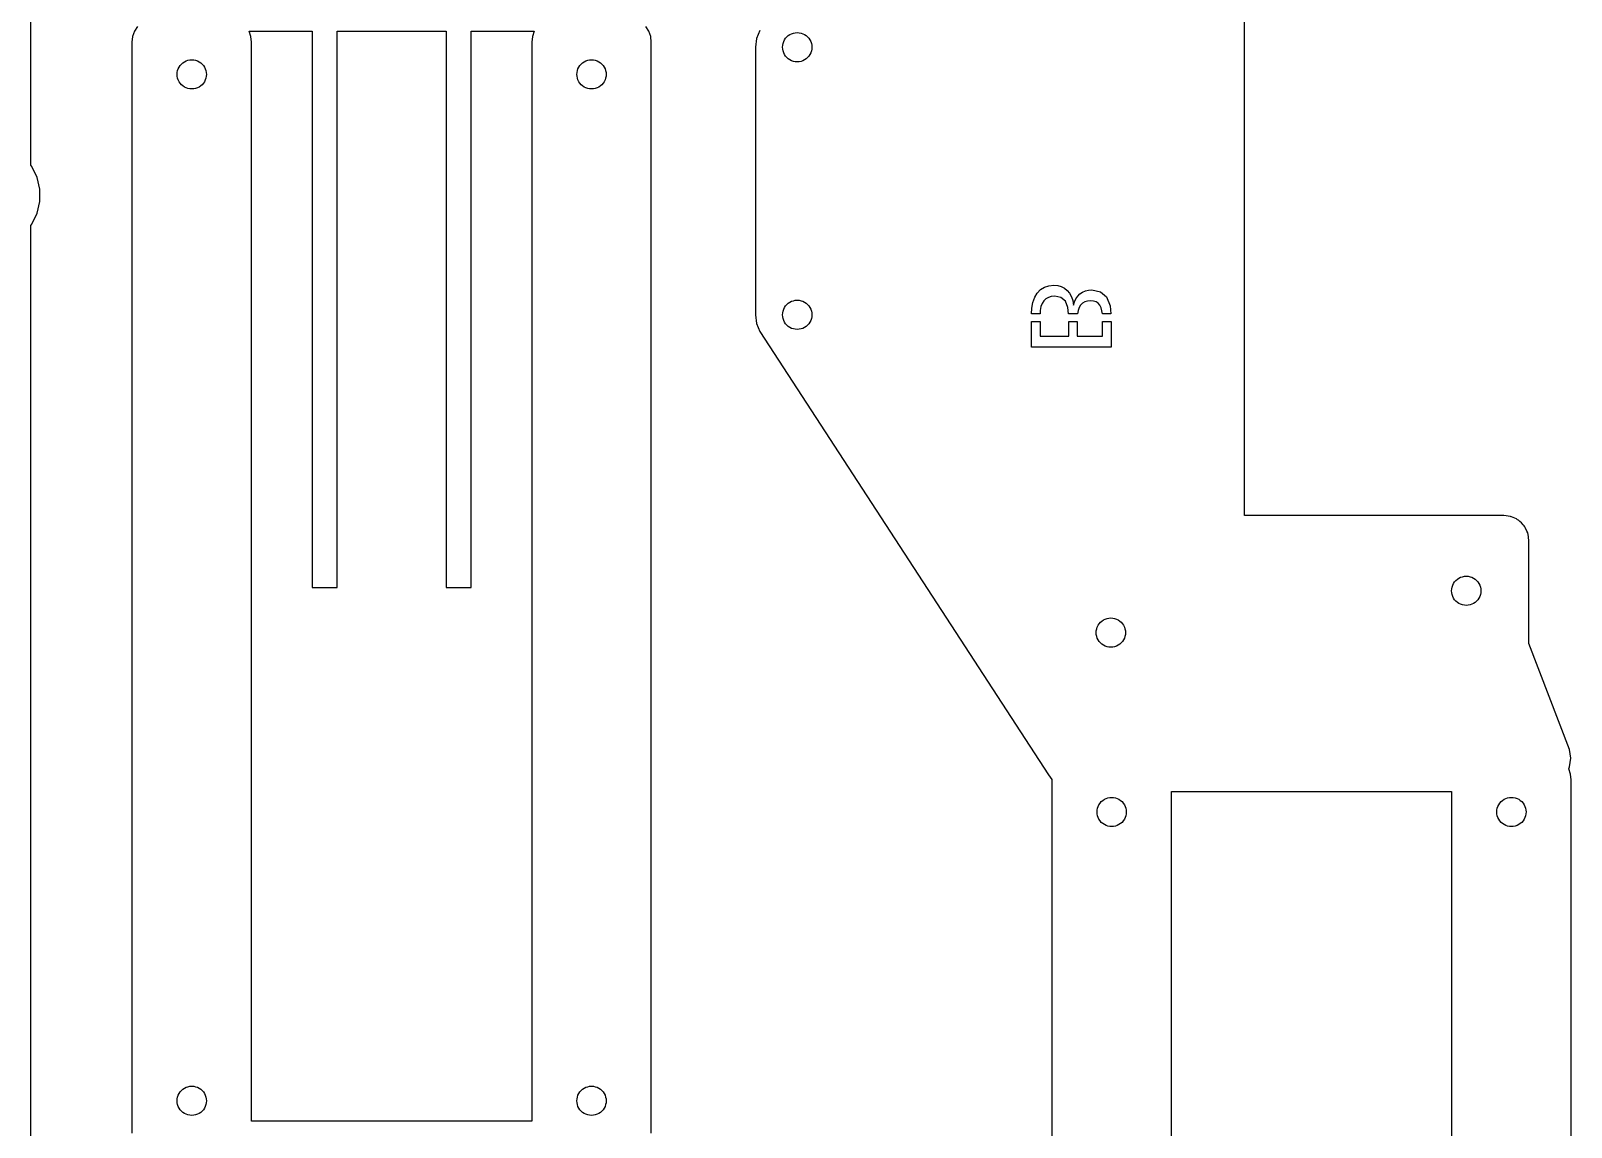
# Model space of a CAD drawing. Header units: metres. Extents: x -250 to 250, y -245 to 245.
# Drawn here: x 56.9 to 241.1, y -16.5 to 114.6 of the extents above; entities that cross this region are included whole.
import ezdxf

# ---------------------------------------------------------------- set-up
doc = ezdxf.new("R2010")
doc.units = ezdxf.units.M

msp = doc.modelspace()

# ---------------------------------------------------------------- linework, layer by layer
for p, q in [((56.85, 98.5228), (56.85, 123.031)), ((202, 56.615), (202, 118.615)), ((69.2471, 114.531), (69.0252, 113.897)), ((69.6045, 115.099), (69.2471, 114.531)), ((82.9529, 114.531), (82.9502, 114.535)), ((82.9502, 114.535), (90.5, 114.535)), ((83.1748, 113.897), (82.9529, 114.531)), ((90.5, 114.535), (90.5, 48)), ((93.5, 48), (93.5, 114.535)), ((93.5, 114.535), (106.5, 114.535)), ((106.5, 114.535), (106.5, 48)), ((109.5, 48), (109.5, 114.535)), ((109.5, 114.535), (117.05, 114.535)), ((117.047, 114.531), (116.825, 113.897)), ((117.05, 114.535), (117.047, 114.531)), ((130.753, 114.531), (130.395, 115.099)), ((130.975, 113.897), (130.753, 114.531)), ((144.036, 114.615), (143.636, 113.65)), ((147.625, 114.131), (147.83, 114.232)), ((147.83, 114.232), (148.047, 114.305)), ((148.047, 114.305), (148.272, 114.35)), ((148.272, 114.35), (148.5, 114.365)), ((148.5, 114.365), (148.728, 114.35)), ((148.728, 114.35), (148.953, 114.305)), ((148.953, 114.305), (149.17, 114.232)), ((149.17, 114.232), (149.375, 114.131)), ((69.0252, 113.897), (68.95, 113.229)), ((68.95, 113.229), (68.95, -17.229)), ((83.25, 113.229), (83.1748, 113.897)), ((83.25, -15.815), (83.25, 113.229)), ((116.825, 113.897), (116.75, 113.229)), ((116.75, 113.229), (116.75, -15.815)), ((131.05, 113.229), (130.975, 113.897)), ((131.05, -17.229), (131.05, 113.229)), ((143.636, 113.65), (143.5, 112.615)), ((143.5, 112.615), (143.5, 80.615)), ((146.75, 112.615), (146.765, 112.843)), ((146.765, 112.387), (146.75, 112.615)), ((146.765, 112.843), (146.81, 113.068)), ((146.81, 112.162), (146.765, 112.387)), ((146.81, 113.068), (146.883, 113.285)), ((146.883, 113.285), (146.984, 113.49)), ((146.984, 113.49), (147.112, 113.68)), ((147.112, 113.68), (147.263, 113.852)), ((147.263, 113.852), (147.435, 114.003)), ((147.435, 114.003), (147.625, 114.131)), ((149.375, 114.131), (149.565, 114.003)), ((149.565, 114.003), (149.737, 113.852)), ((149.737, 113.852), (149.888, 113.68)), ((149.888, 113.68), (150.016, 113.49)), ((150.016, 113.49), (150.117, 113.285)), ((150.117, 113.285), (150.19, 113.068)), ((150.19, 113.068), (150.235, 112.843)), ((150.235, 112.387), (150.19, 112.162)), ((150.235, 112.843), (150.25, 112.615)), ((150.25, 112.615), (150.235, 112.387)), ((74.7116, 110.433), (74.8626, 110.605)), ((74.8626, 110.605), (75.0347, 110.756)), ((75.0347, 110.756), (75.225, 110.883)), ((75.225, 110.883), (75.4303, 110.985)), ((75.4303, 110.985), (75.6471, 111.058)), ((75.6471, 111.058), (75.8716, 111.103)), ((75.8716, 111.103), (76.1, 111.118)), ((76.1, 111.118), (76.3284, 111.103)), ((76.3284, 111.103), (76.5529, 111.058)), ((76.5529, 111.058), (76.7697, 110.985)), ((76.7697, 110.985), (76.975, 110.883)), ((76.975, 110.883), (77.1653, 110.756)), ((77.1653, 110.756), (77.3374, 110.605)), ((77.3374, 110.605), (77.4884, 110.433)), ((122.512, 110.433), (122.663, 110.605)), ((122.663, 110.605), (122.835, 110.756)), ((122.835, 110.756), (123.025, 110.883)), ((123.025, 110.883), (123.23, 110.985)), ((123.23, 110.985), (123.447, 111.058)), ((123.447, 111.058), (123.672, 111.103)), ((123.672, 111.103), (123.9, 111.118)), ((123.9, 111.118), (124.128, 111.103)), ((124.128, 111.103), (124.353, 111.058)), ((124.353, 111.058), (124.57, 110.985)), ((124.57, 110.985), (124.775, 110.883)), ((124.775, 110.883), (124.965, 110.756)), ((124.965, 110.756), (125.137, 110.605)), ((125.137, 110.605), (125.288, 110.433)), ((146.883, 111.945), (146.81, 112.162)), ((146.984, 111.74), (146.883, 111.945)), ((147.112, 111.55), (146.984, 111.74)), ((147.263, 111.378), (147.112, 111.55)), ((147.435, 111.227), (147.263, 111.378)), ((147.625, 111.099), (147.435, 111.227)), ((147.83, 110.998), (147.625, 111.099)), ((148.047, 110.925), (147.83, 110.998)), ((148.272, 110.88), (148.047, 110.925)), ((148.5, 110.865), (148.272, 110.88)), ((148.728, 110.88), (148.5, 110.865)), ((148.953, 110.925), (148.728, 110.88)), ((149.17, 110.998), (148.953, 110.925)), ((149.375, 111.099), (149.17, 110.998)), ((149.565, 111.227), (149.375, 111.099)), ((149.737, 111.378), (149.565, 111.227)), ((149.888, 111.55), (149.737, 111.378)), ((150.016, 111.74), (149.888, 111.55)), ((150.117, 111.945), (150.016, 111.74)), ((150.19, 112.162), (150.117, 111.945)), ((74.35, 109.368), (74.365, 109.596)), ((74.365, 109.139), (74.35, 109.368)), ((74.365, 109.596), (74.4096, 109.821)), ((74.4096, 108.915), (74.365, 109.139)), ((74.4096, 109.821), (74.4832, 110.037)), ((74.4832, 108.698), (74.4096, 108.915)), ((74.4832, 110.037), (74.5845, 110.243)), ((74.5845, 108.493), (74.4832, 108.698)), ((74.5845, 110.243), (74.7116, 110.433)), ((77.4884, 110.433), (77.6156, 110.243)), ((77.6156, 110.243), (77.7168, 110.037)), ((77.7168, 108.698), (77.6156, 108.493)), ((77.7168, 110.037), (77.7904, 109.821)), ((77.7904, 108.915), (77.7168, 108.698)), ((77.7904, 109.821), (77.835, 109.596)), ((77.835, 109.139), (77.7904, 108.915)), ((77.835, 109.596), (77.85, 109.368)), ((77.85, 109.368), (77.835, 109.139)), ((122.15, 109.368), (122.165, 109.596)), ((122.165, 109.139), (122.15, 109.368)), ((122.165, 109.596), (122.21, 109.821)), ((122.21, 108.915), (122.165, 109.139)), ((122.21, 109.821), (122.283, 110.037)), ((122.283, 108.698), (122.21, 108.915)), ((122.283, 110.037), (122.384, 110.243)), ((122.384, 108.493), (122.283, 108.698)), ((122.384, 110.243), (122.512, 110.433)), ((125.288, 110.433), (125.416, 110.243)), ((125.416, 110.243), (125.517, 110.037)), ((125.517, 108.698), (125.416, 108.493)), ((125.517, 110.037), (125.59, 109.821)), ((125.59, 108.915), (125.517, 108.698)), ((125.59, 109.821), (125.635, 109.596)), ((125.635, 109.139), (125.59, 108.915)), ((125.635, 109.596), (125.65, 109.368)), ((125.65, 109.368), (125.635, 109.139)), ((74.7116, 108.302), (74.5845, 108.493)), ((74.8626, 108.13), (74.7116, 108.302)), ((75.0347, 107.979), (74.8626, 108.13)), ((75.225, 107.852), (75.0347, 107.979)), ((75.4303, 107.751), (75.225, 107.852)), ((75.6471, 107.677), (75.4303, 107.751)), ((75.8716, 107.633), (75.6471, 107.677)), ((76.1, 107.618), (75.8716, 107.633)), ((76.3284, 107.633), (76.1, 107.618)), ((76.5529, 107.677), (76.3284, 107.633)), ((76.7697, 107.751), (76.5529, 107.677)), ((76.975, 107.852), (76.7697, 107.751)), ((77.1653, 107.979), (76.975, 107.852)), ((77.3374, 108.13), (77.1653, 107.979)), ((77.4884, 108.302), (77.3374, 108.13)), ((77.6156, 108.493), (77.4884, 108.302)), ((122.512, 108.302), (122.384, 108.493)), ((122.663, 108.13), (122.512, 108.302)), ((122.835, 107.979), (122.663, 108.13)), ((123.025, 107.852), (122.835, 107.979)), ((123.23, 107.751), (123.025, 107.852)), ((123.447, 107.677), (123.23, 107.751)), ((123.672, 107.633), (123.447, 107.677)), ((123.9, 107.618), (123.672, 107.633)), ((124.128, 107.633), (123.9, 107.618)), ((124.353, 107.677), (124.128, 107.633)), ((124.57, 107.751), (124.353, 107.677)), ((124.775, 107.852), (124.57, 107.751)), ((124.965, 107.979), (124.775, 107.852)), ((125.137, 108.13), (124.965, 107.979)), ((125.288, 108.302), (125.137, 108.13)), ((125.416, 108.493), (125.288, 108.302)), ((56.9816, 98.3577), (56.85, 98.5228)), ((57.6131, 97.0463), (56.9816, 98.3577)), ((57.937, 95.6273), (57.6131, 97.0463)), ((57.6131, 92.7527), (57.937, 94.1717)), ((57.937, 94.1717), (57.937, 95.6273)), ((56.9816, 91.4413), (57.6131, 92.7527)), ((56.85, 91.2762), (56.9816, 91.4413)), ((56.85, -196.335), (56.85, 91.2762)), ((176.899, 82.7069), (177.209, 83.2168)), ((177.209, 83.2168), (177.598, 83.6232)), ((177.598, 83.6232), (178.059, 83.9135)), ((178.059, 83.9135), (178.59, 84.0877)), ((178.59, 84.0877), (179.192, 84.1458)), ((179.192, 84.1458), (179.65, 84.1072)), ((179.65, 84.1072), (180.066, 83.9915)), ((180.066, 83.9915), (180.441, 83.7986)), ((180.441, 83.7986), (180.775, 83.5287)), ((180.775, 83.5287), (181.058, 83.1875)), ((181.058, 83.1875), (181.28, 82.781)), ((182.047, 82.8531), (182.311, 83.1151)), ((182.311, 83.1151), (182.617, 83.3228)), ((182.617, 83.3228), (182.956, 83.4711)), ((182.956, 83.4711), (183.329, 83.5601)), ((183.329, 83.5601), (183.736, 83.5898)), ((183.736, 83.5898), (184.75, 83.3795)), ((184.75, 83.3795), (185.475, 82.7489)), ((146.765, 80.8434), (146.81, 81.0679)), ((146.81, 81.0679), (146.883, 81.2847)), ((146.883, 81.2847), (146.984, 81.49)), ((146.984, 81.49), (147.112, 81.6803)), ((147.112, 81.6803), (147.263, 81.8524)), ((147.263, 81.8524), (147.435, 82.0033)), ((147.435, 82.0033), (147.625, 82.1305)), ((147.625, 82.1305), (147.83, 82.2318)), ((147.83, 82.2318), (148.047, 82.3053)), ((148.047, 82.3053), (148.272, 82.35)), ((148.272, 82.35), (148.5, 82.365)), ((148.5, 82.365), (148.728, 82.35)), ((148.728, 82.35), (148.953, 82.3053)), ((148.953, 82.3053), (149.17, 82.2318)), ((149.17, 82.2318), (149.375, 82.1305)), ((149.375, 82.1305), (149.565, 82.0033)), ((149.565, 82.0033), (149.737, 81.8524)), ((149.737, 81.8524), (149.888, 81.6803)), ((149.888, 81.6803), (150.016, 81.49)), ((150.016, 81.49), (150.117, 81.2847)), ((150.117, 81.2847), (150.19, 81.0679)), ((150.19, 81.0679), (150.235, 80.8434)), ((176.505, 80.715), (176.544, 81.4151)), ((176.544, 81.4151), (176.677, 82.1063)), ((176.677, 82.1063), (176.899, 82.7069)), ((177.565, 81.1184), (177.545, 80.715)), ((177.648, 81.5909), (177.565, 81.1184)), ((177.785, 81.983), (177.648, 81.5909)), ((177.978, 82.2945), (177.785, 81.983)), ((178.226, 82.5318), (177.978, 82.2945)), ((178.528, 82.7013), (178.226, 82.5318)), ((178.884, 82.8031), (178.528, 82.7013)), ((179.294, 82.837), (178.884, 82.8031)), ((180.033, 82.6886), (179.294, 82.837)), ((180.56, 82.2436), (180.033, 82.6886)), ((180.877, 81.5019), (180.56, 82.2436)), ((180.957, 80.715), (180.877, 81.5019)), ((181.28, 82.781), (181.44, 82.3093)), ((181.44, 82.3093), (181.538, 81.7724)), ((181.538, 81.7724), (181.661, 82.1818)), ((181.661, 82.1818), (181.83, 82.542)), ((181.83, 82.542), (182.047, 82.8531)), ((182.09, 81.1324), (182.018, 80.715)), ((182.212, 81.4869), (182.09, 81.1324)), ((182.383, 81.7758), (182.212, 81.4869)), ((182.604, 81.9998), (182.383, 81.7758)), ((182.877, 82.1598), (182.604, 81.9998)), ((183.202, 82.2558), (182.877, 82.1598)), ((183.58, 82.2878), (183.202, 82.2558)), ((183.939, 82.2547), (183.58, 82.2878)), ((184.242, 82.1555), (183.939, 82.2547)), ((184.491, 81.9902), (184.242, 82.1555)), ((184.685, 81.7588), (184.491, 81.9902)), ((184.83, 81.4646), (184.685, 81.7588)), ((184.934, 81.1112), (184.83, 81.4646)), ((184.994, 80.715), (184.934, 81.1112)), ((185.475, 82.7489), (185.91, 81.6978)), ((185.91, 81.6978), (186.007, 80.715)), ((143.5, 80.615), (143.636, 79.5797)), ((143.636, 79.5797), (144.036, 78.615)), ((146.75, 80.615), (146.765, 80.8434)), ((146.765, 80.3866), (146.75, 80.615)), ((146.81, 80.162), (146.765, 80.3866)), ((146.883, 79.9453), (146.81, 80.162)), ((146.984, 79.74), (146.883, 79.9453)), ((147.112, 79.5497), (146.984, 79.74)), ((147.263, 79.3775), (147.112, 79.5497)), ((147.435, 79.2266), (147.263, 79.3775)), ((147.625, 79.0994), (147.435, 79.2266)), ((149.565, 79.2266), (149.375, 79.0994)), ((149.737, 79.3775), (149.565, 79.2266)), ((149.888, 79.5497), (149.737, 79.3775)), ((150.016, 79.74), (149.888, 79.5497)), ((150.117, 79.9453), (150.016, 79.74)), ((150.19, 80.162), (150.117, 79.9453)), ((150.235, 80.3866), (150.19, 80.162)), ((150.235, 80.8434), (150.25, 80.615)), ((150.25, 80.615), (150.235, 80.3866)), ((176.5, 76.7543), (176.5, 79.815)), ((176.5, 79.815), (177.537, 79.815)), ((177.545, 80.715), (176.505, 80.715)), ((177.537, 79.815), (177.537, 78.0495)), ((182.018, 80.715), (180.957, 80.715)), ((180.982, 78.0495), (180.982, 79.815)), ((180.982, 79.815), (181.993, 79.815)), ((181.993, 79.815), (181.993, 78.0495)), ((186.007, 80.715), (184.994, 80.715)), ((185.017, 78.0495), (185.017, 79.815)), ((185.017, 79.815), (186.055, 79.815)), ((186.055, 79.815), (186.055, 76.7543)), ((144.036, 78.615), (178.536, 25.615)), ((147.83, 78.9982), (147.625, 79.0994)), ((148.047, 78.9246), (147.83, 78.9982)), ((148.272, 78.88), (148.047, 78.9246)), ((148.5, 78.865), (148.272, 78.88)), ((148.728, 78.88), (148.5, 78.865)), ((148.953, 78.9246), (148.728, 78.88)), ((149.17, 78.9982), (148.953, 78.9246)), ((149.375, 79.0994), (149.17, 78.9982)), ((177.537, 78.0495), (180.982, 78.0495)), ((181.993, 78.0495), (185.017, 78.0495)), ((186.055, 76.7543), (176.5, 76.7543)), ((233, 56.615), (202, 56.615)), ((233.776, 56.5128), (233, 56.615)), ((233.858, 56.4791), (233.776, 56.5128)), ((233.927, 56.4681), (233.858, 56.4791)), ((234.113, 56.3732), (233.927, 56.4681)), ((234.5, 56.2131), (234.113, 56.3732)), ((234.643, 56.1034), (234.5, 56.2131)), ((234.763, 56.042), (234.643, 56.1034)), ((234.897, 55.9086), (234.763, 56.042)), ((235.121, 55.7363), (234.897, 55.9086)), ((235.294, 55.5118), (235.121, 55.7363)), ((235.427, 55.3783), (235.294, 55.5118)), ((235.488, 55.2579), (235.427, 55.3783)), ((235.598, 55.115), (235.488, 55.2579)), ((235.758, 54.7285), (235.598, 55.115)), ((235.853, 54.542), (235.758, 54.7285)), ((235.864, 54.4725), (235.853, 54.542)), ((235.898, 54.3914), (235.864, 54.4725)), ((236, 53.615), (235.898, 54.3914)), ((236, 41.2959), (236, 53.615)), ((90.5, 48), (93.5, 48)), ((106.5, 48), (109.5, 48)), ((226.765, 47.8434), (226.81, 48.0679)), ((226.81, 48.0679), (226.883, 48.2847)), ((226.883, 48.2847), (226.984, 48.49)), ((226.984, 48.49), (227.112, 48.6803)), ((227.112, 48.6803), (227.263, 48.8524)), ((227.263, 48.8524), (227.435, 49.0033)), ((227.435, 49.0033), (227.625, 49.1305)), ((227.625, 49.1305), (227.83, 49.2318)), ((227.83, 49.2318), (228.047, 49.3053)), ((228.047, 49.3053), (228.272, 49.35)), ((228.272, 49.35), (228.5, 49.365)), ((228.5, 49.365), (228.728, 49.35)), ((228.728, 49.35), (228.953, 49.3053)), ((228.953, 49.3053), (229.17, 49.2318)), ((229.17, 49.2318), (229.375, 49.1305)), ((229.375, 49.1305), (229.565, 49.0033)), ((229.565, 49.0033), (229.737, 48.8524)), ((229.737, 48.8524), (229.888, 48.6803)), ((229.888, 48.6803), (230.016, 48.49)), ((230.016, 48.49), (230.117, 48.2847)), ((230.117, 48.2847), (230.19, 48.0679)), ((230.19, 48.0679), (230.235, 47.8434)), ((226.75, 47.615), (226.765, 47.8434)), ((226.765, 47.3866), (226.75, 47.615)), ((226.81, 47.162), (226.765, 47.3866)), ((226.883, 46.9453), (226.81, 47.162)), ((226.984, 46.74), (226.883, 46.9453)), ((227.112, 46.5497), (226.984, 46.74)), ((227.263, 46.3775), (227.112, 46.5497)), ((227.435, 46.2266), (227.263, 46.3775)), ((227.625, 46.0994), (227.435, 46.2266)), ((227.83, 45.9982), (227.625, 46.0994)), ((229.375, 46.0994), (229.17, 45.9982)), ((229.565, 46.2266), (229.375, 46.0994)), ((229.737, 46.3775), (229.565, 46.2266)), ((229.888, 46.5497), (229.737, 46.3775)), ((230.016, 46.74), (229.888, 46.5497)), ((230.117, 46.9453), (230.016, 46.74)), ((230.19, 47.162), (230.117, 46.9453)), ((230.235, 47.3866), (230.19, 47.162)), ((230.235, 47.8434), (230.25, 47.615)), ((230.25, 47.615), (230.235, 47.3866)), ((185.125, 44.1305), (185.33, 44.2318)), ((185.33, 44.2318), (185.547, 44.3054)), ((185.547, 44.3054), (185.772, 44.35)), ((185.772, 44.35), (186, 44.365)), ((186, 44.365), (186.228, 44.35)), ((186.228, 44.35), (186.453, 44.3054)), ((186.453, 44.3054), (186.67, 44.2318)), ((186.67, 44.2318), (186.875, 44.1305)), ((228.047, 45.9246), (227.83, 45.9982)), ((228.272, 45.88), (228.047, 45.9246)), ((228.5, 45.865), (228.272, 45.88)), ((228.728, 45.88), (228.5, 45.865)), ((228.953, 45.9246), (228.728, 45.88)), ((229.17, 45.9982), (228.953, 45.9246)), ((184.25, 42.615), (184.265, 42.8434)), ((184.265, 42.3866), (184.25, 42.615)), ((184.265, 42.8434), (184.31, 43.0679)), ((184.31, 42.162), (184.265, 42.3866)), ((184.31, 43.0679), (184.383, 43.2847)), ((184.383, 43.2847), (184.484, 43.49)), ((184.484, 43.49), (184.612, 43.6803)), ((184.612, 43.6803), (184.763, 43.8524)), ((184.763, 43.8524), (184.935, 44.0034)), ((184.935, 44.0034), (185.125, 44.1305)), ((186.875, 44.1305), (187.065, 44.0034)), ((187.065, 44.0034), (187.237, 43.8524)), ((187.237, 43.8524), (187.388, 43.6803)), ((187.388, 43.6803), (187.516, 43.49)), ((187.516, 43.49), (187.617, 43.2847)), ((187.617, 43.2847), (187.69, 43.0679)), ((187.69, 43.0679), (187.735, 42.8434)), ((187.735, 42.3866), (187.69, 42.162)), ((187.735, 42.8434), (187.75, 42.615)), ((187.75, 42.615), (187.735, 42.3866)), ((184.383, 41.9453), (184.31, 42.162)), ((184.484, 41.74), (184.383, 41.9453)), ((184.612, 41.5497), (184.484, 41.74)), ((184.763, 41.3775), (184.612, 41.5497)), ((184.935, 41.2266), (184.763, 41.3775)), ((185.125, 41.0994), (184.935, 41.2266)), ((185.33, 40.9982), (185.125, 41.0994)), ((185.547, 40.9246), (185.33, 40.9982)), ((185.772, 40.88), (185.547, 40.9246)), ((186, 40.865), (185.772, 40.88)), ((186.228, 40.88), (186, 40.865)), ((186.453, 40.9246), (186.228, 40.88)), ((186.67, 40.9982), (186.453, 40.9246)), ((186.875, 41.0994), (186.67, 40.9982)), ((187.065, 41.2266), (186.875, 41.0994)), ((187.237, 41.3775), (187.065, 41.2266)), ((187.388, 41.5497), (187.237, 41.3775)), ((187.516, 41.74), (187.388, 41.5497)), ((187.617, 41.9453), (187.516, 41.74)), ((187.69, 42.162), (187.617, 41.9453)), ((240.864, 28.6503), (236, 41.2959)), ((241, 27.615), (240.864, 28.6503)), ((240.756, 26.3207), (240.864, 26.5797)), ((240.975, 25.6965), (240.756, 26.3207)), ((240.864, 26.5797), (241, 27.615)), ((178.536, 25.615), (178.955, 25.0694)), ((178.955, 25.0694), (178.95, 25.029)), ((178.95, 25.029), (178.95, -105.429)), ((241.05, 25.029), (240.975, 25.6965)), ((241.05, -105.429), (241.05, 25.029)), ((184.584, 22.0428), (184.712, 22.2331)), ((184.712, 22.2331), (184.863, 22.4052)), ((184.863, 22.4052), (185.035, 22.5561)), ((185.035, 22.5561), (185.225, 22.6833)), ((185.225, 22.6833), (185.43, 22.7845)), ((185.43, 22.7845), (185.647, 22.8581)), ((185.647, 22.8581), (185.872, 22.9028)), ((185.872, 22.9028), (186.1, 22.9178)), ((186.1, 22.9178), (186.328, 22.9028)), ((186.328, 22.9028), (186.553, 22.8581)), ((186.553, 22.8581), (186.77, 22.7845)), ((186.77, 22.7845), (186.975, 22.6833)), ((186.975, 22.6833), (187.165, 22.5561)), ((187.165, 22.5561), (187.337, 22.4052)), ((187.337, 22.4052), (187.488, 22.2331)), ((187.488, 22.2331), (187.616, 22.0428)), ((193.25, -105.429), (193.25, 23.615)), ((193.25, 23.615), (226.75, 23.615)), ((226.75, 23.615), (226.75, -105.429)), ((232.384, 22.0428), (232.512, 22.2331)), ((232.512, 22.2331), (232.663, 22.4052)), ((232.663, 22.4052), (232.835, 22.5561)), ((232.835, 22.5561), (233.025, 22.6833)), ((233.025, 22.6833), (233.23, 22.7845)), ((233.23, 22.7845), (233.447, 22.8581)), ((233.447, 22.8581), (233.672, 22.9028)), ((233.672, 22.9028), (233.9, 22.9178)), ((233.9, 22.9178), (234.128, 22.9028)), ((234.128, 22.9028), (234.353, 22.8581)), ((234.353, 22.8581), (234.57, 22.7845)), ((234.57, 22.7845), (234.775, 22.6833)), ((234.775, 22.6833), (234.965, 22.5561)), ((234.965, 22.5561), (235.137, 22.4052)), ((235.137, 22.4052), (235.288, 22.2331)), ((235.288, 22.2331), (235.416, 22.0428)), ((184.35, 21.1678), (184.365, 21.3962)), ((184.365, 20.9393), (184.35, 21.1678)), ((184.365, 21.3962), (184.41, 21.6207)), ((184.41, 20.7148), (184.365, 20.9393)), ((184.41, 21.6207), (184.483, 21.8375)), ((184.483, 20.4981), (184.41, 20.7148)), ((184.483, 21.8375), (184.584, 22.0428)), ((184.584, 20.2928), (184.483, 20.4981)), ((184.712, 20.1024), (184.584, 20.2928)), ((187.616, 20.2928), (187.488, 20.1024)), ((187.616, 22.0428), (187.717, 21.8375)), ((187.717, 20.4981), (187.616, 20.2928)), ((187.717, 21.8375), (187.79, 21.6207)), ((187.79, 20.7148), (187.717, 20.4981)), ((187.79, 21.6207), (187.835, 21.3962)), ((187.835, 20.9393), (187.79, 20.7148)), ((187.835, 21.3962), (187.85, 21.1678)), ((187.85, 21.1678), (187.835, 20.9393)), ((232.15, 21.1678), (232.165, 21.3962)), ((232.165, 20.9393), (232.15, 21.1678)), ((232.165, 21.3962), (232.21, 21.6207)), ((232.21, 20.7148), (232.165, 20.9393)), ((232.21, 21.6207), (232.283, 21.8375)), ((232.283, 20.4981), (232.21, 20.7148)), ((232.283, 21.8375), (232.384, 22.0428)), ((232.384, 20.2928), (232.283, 20.4981)), ((232.512, 20.1024), (232.384, 20.2928)), ((235.416, 20.2928), (235.288, 20.1024)), ((235.416, 22.0428), (235.517, 21.8375)), ((235.517, 20.4981), (235.416, 20.2928)), ((235.517, 21.8375), (235.59, 21.6207)), ((235.59, 20.7148), (235.517, 20.4981)), ((235.59, 21.6207), (235.635, 21.3962)), ((235.635, 20.9393), (235.59, 20.7148)), ((235.635, 21.3962), (235.65, 21.1678)), ((235.65, 21.1678), (235.635, 20.9393)), ((184.863, 19.9303), (184.712, 20.1024)), ((185.035, 19.7794), (184.863, 19.9303)), ((185.225, 19.6522), (185.035, 19.7794)), ((185.43, 19.551), (185.225, 19.6522)), ((185.647, 19.4774), (185.43, 19.551)), ((185.872, 19.4327), (185.647, 19.4774)), ((186.1, 19.4178), (185.872, 19.4327)), ((186.328, 19.4327), (186.1, 19.4178)), ((186.553, 19.4774), (186.328, 19.4327)), ((186.77, 19.551), (186.553, 19.4774)), ((186.975, 19.6522), (186.77, 19.551)), ((187.165, 19.7794), (186.975, 19.6522)), ((187.337, 19.9303), (187.165, 19.7794)), ((187.488, 20.1024), (187.337, 19.9303)), ((232.663, 19.9303), (232.512, 20.1024)), ((232.835, 19.7794), (232.663, 19.9303)), ((233.025, 19.6522), (232.835, 19.7794)), ((233.23, 19.551), (233.025, 19.6522)), ((233.447, 19.4774), (233.23, 19.551)), ((233.672, 19.4327), (233.447, 19.4774)), ((233.9, 19.4178), (233.672, 19.4327)), ((234.128, 19.4327), (233.9, 19.4178)), ((234.353, 19.4774), (234.128, 19.4327)), ((234.57, 19.551), (234.353, 19.4774)), ((234.775, 19.6522), (234.57, 19.551)), ((234.965, 19.7794), (234.775, 19.6522)), ((235.137, 19.9303), (234.965, 19.7794)), ((235.288, 20.1024), (235.137, 19.9303)), ((74.4096, -12.9148), (74.4832, -12.6981)), ((74.4832, -12.6981), (74.5845, -12.4928)), ((74.5845, -12.4928), (74.7116, -12.3024)), ((74.7116, -12.3024), (74.8626, -12.1303)), ((74.8626, -12.1303), (75.0347, -11.9794)), ((75.0347, -11.9794), (75.225, -11.8522)), ((75.225, -11.8522), (75.4303, -11.751)), ((75.4303, -11.751), (75.6471, -11.6774)), ((75.6471, -11.6774), (75.8716, -11.6327)), ((75.8716, -11.6327), (76.1, -11.6178)), ((76.1, -11.6178), (76.3284, -11.6327)), ((76.3284, -11.6327), (76.5529, -11.6774)), ((76.5529, -11.6774), (76.7697, -11.751)), ((76.7697, -11.751), (76.975, -11.8522)), ((76.975, -11.8522), (77.1653, -11.9794)), ((77.1653, -11.9794), (77.3374, -12.1303)), ((77.3374, -12.1303), (77.4884, -12.3024)), ((77.4884, -12.3024), (77.6156, -12.4928)), ((77.6156, -12.4928), (77.7168, -12.6981)), ((77.7168, -12.6981), (77.7904, -12.9148)), ((122.21, -12.9148), (122.283, -12.6981)), ((122.283, -12.6981), (122.384, -12.4928)), ((122.384, -12.4928), (122.512, -12.3024)), ((122.512, -12.3024), (122.663, -12.1303)), ((122.663, -12.1303), (122.835, -11.9794)), ((122.835, -11.9794), (123.025, -11.8522)), ((123.025, -11.8522), (123.23, -11.751)), ((123.23, -11.751), (123.447, -11.6774)), ((123.447, -11.6774), (123.672, -11.6327)), ((123.672, -11.6327), (123.9, -11.6178)), ((123.9, -11.6178), (124.128, -11.6327)), ((124.128, -11.6327), (124.353, -11.6774)), ((124.353, -11.6774), (124.57, -11.751)), ((124.57, -11.751), (124.775, -11.8522)), ((124.775, -11.8522), (124.965, -11.9794)), ((124.965, -11.9794), (125.137, -12.1303)), ((125.137, -12.1303), (125.288, -12.3024)), ((125.288, -12.3024), (125.416, -12.4928)), ((125.416, -12.4928), (125.517, -12.6981)), ((125.517, -12.6981), (125.59, -12.9148)), ((74.35, -13.3678), (74.365, -13.1394)), ((74.365, -13.5962), (74.35, -13.3678)), ((74.365, -13.1394), (74.4096, -12.9148)), ((74.4096, -13.8207), (74.365, -13.5962)), ((74.4832, -14.0375), (74.4096, -13.8207)), ((74.5845, -14.2428), (74.4832, -14.0375)), ((74.7116, -14.4331), (74.5845, -14.2428)), ((74.8626, -14.6052), (74.7116, -14.4331)), ((75.0347, -14.7561), (74.8626, -14.6052)), ((77.3374, -14.6052), (77.1653, -14.7561)), ((77.4884, -14.4331), (77.3374, -14.6052)), ((77.6156, -14.2428), (77.4884, -14.4331)), ((77.7168, -14.0375), (77.6156, -14.2428)), ((77.7904, -13.8207), (77.7168, -14.0375)), ((77.7904, -12.9148), (77.835, -13.1394)), ((77.835, -13.5962), (77.7904, -13.8207)), ((77.835, -13.1394), (77.85, -13.3678)), ((77.85, -13.3678), (77.835, -13.5962)), ((122.15, -13.3678), (122.165, -13.1394)), ((122.165, -13.5962), (122.15, -13.3678)), ((122.165, -13.1394), (122.21, -12.9148)), ((122.21, -13.8207), (122.165, -13.5962)), ((122.283, -14.0375), (122.21, -13.8207)), ((122.384, -14.2428), (122.283, -14.0375)), ((122.512, -14.4331), (122.384, -14.2428)), ((122.663, -14.6052), (122.512, -14.4331)), ((122.835, -14.7561), (122.663, -14.6052)), ((125.137, -14.6052), (124.965, -14.7561)), ((125.288, -14.4331), (125.137, -14.6052)), ((125.416, -14.2428), (125.288, -14.4331)), ((125.517, -14.0375), (125.416, -14.2428)), ((125.59, -13.8207), (125.517, -14.0375)), ((125.59, -12.9148), (125.635, -13.1394)), ((125.635, -13.5962), (125.59, -13.8207)), ((125.635, -13.1394), (125.65, -13.3678)), ((125.65, -13.3678), (125.635, -13.5962)), ((75.225, -14.8833), (75.0347, -14.7561)), ((75.4303, -14.9846), (75.225, -14.8833)), ((75.6471, -15.0581), (75.4303, -14.9846)), ((75.8716, -15.1028), (75.6471, -15.0581)), ((76.1, -15.1178), (75.8716, -15.1028)), ((76.3284, -15.1028), (76.1, -15.1178)), ((76.5529, -15.0581), (76.3284, -15.1028)), ((76.7697, -14.9846), (76.5529, -15.0581)), ((76.975, -14.8833), (76.7697, -14.9846)), ((77.1653, -14.7561), (76.975, -14.8833)), ((116.75, -15.815), (83.25, -15.815)), ((123.025, -14.8833), (122.835, -14.7561)), ((123.23, -14.9846), (123.025, -14.8833)), ((123.447, -15.0581), (123.23, -14.9846)), ((123.672, -15.1028), (123.447, -15.0581)), ((123.9, -15.1178), (123.672, -15.1028)), ((124.128, -15.1028), (123.9, -15.1178)), ((124.353, -15.0581), (124.128, -15.1028)), ((124.57, -14.9846), (124.353, -15.0581)), ((124.775, -14.8833), (124.57, -14.9846)), ((124.965, -14.7561), (124.775, -14.8833))]:
    msp.add_line(p, q)

doc.saveas('drawing.dxf')
